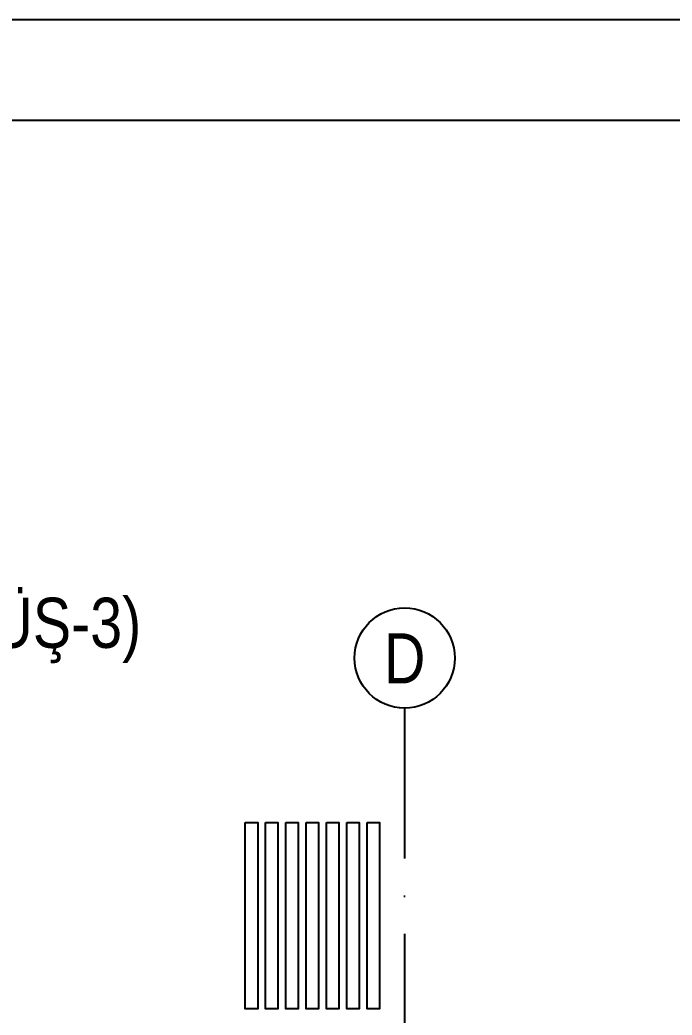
# Model space of a CAD drawing. Header units: millimetres. Extents: x 82776 to 137242, y 11666 to 27998.
# Drawn here: x 104416.7 to 104677, y 27600.4 to 27997.6 of the extents above; entities that cross this region are included whole.
import ezdxf
from ezdxf.enums import TextEntityAlignment as Align

# ---------------------------------------------------------------- set-up
doc = ezdxf.new("R2010")
doc.units = ezdxf.units.MM
doc.linetypes.add('ACAD_ISO10W100', pattern=[18, 12, -3, 0, -3])
for name, color, linetype in [('0_IFC_Grid', 14, 'ACAD_ISO10W100'), ('0_IFC_Grid_Text_100', 14, 'Continuous'), ('0_IFC_Legend_Viewport', 7, 'Continuous'), ('0_IFC_Notation_Section_50', 10, 'Continuous'), ('6_IFC_Furniture', 35, 'Continuous')]:
    doc.layers.add(name, color=color, linetype=linetype)
doc.styles.add('IFC_TEXT', font='ARIALN.TTF')

# ---------------------------------------------------------------- blocks, each defined once
blk = doc.blocks.new('*U101')
at = {"layer": '0_IFC_Legend_Viewport', "transparency": 33554687}
blk.add_lwpolyline([(-2913.29, 2920), (0, 2920), (0, 0), (-2913.29, 0)], close=True, dxfattribs=at)
at = {"style": 'IFC_TEXT'}
for tag, p in [('PAFTA', (-2283.68, 17.92)), ('KOT', (-1159.06, 17.96)), ('OLCEK', (-110.45, 17.91))]:
    blk.add_attdef(tag, p, '', height=35, dxfattribs=at)
blk = doc.blocks.new('*U1133')
blk.add_wipeout([(0, 0), (74.29, 0), (74.29, -5), (0, -5)]).dxf.layer = '6_IFC_Furniture'
at = {"layer": '6_IFC_Furniture', "transparency": 33554687}
blk.add_lwpolyline([(0, -5), (0, 0), (74.29, 0), (74.29, -5)], close=True, dxfattribs=at)
blk = doc.blocks.new('A K1 PLAN')
at = {"rotation": 270}
for p in [(1491.33, 779.29), (1499.44, 779.29), (1507.55, 779.29), (1515.66, 779.29), (1523.78, 779.29), (1531.89, 779.29), (1540, 779.29)]:
    blk.add_blockref('*U1133', p, dxfattribs=at)
blk = doc.blocks.new('A_KESIT YERLERI')
at = {"layer": '0_IFC_Notation_Section_50', "transparency": 33554687, "insert": (375, 1139.06), "char_height": 20, "attachment_point": 1, "style": 'IFC_TEXT'}
blk.add_mtext_dynamic_manual_height_columns('\\pxql;ARKA GÖRÜNÜŞ (GÖRÜNÜŞ-3)', width=515.9971, gutter_width=12.5, heights=[0], dxfattribs=at)
blk = doc.blocks.new('0_IFC_AXIS_TEXT_100')
at = {"layer": '0_IFC_Grid_Text_100'}
blk.add_circle((0, 1000), 1000, dxfattribs=at)
at = {"layer": '0_IFC_Grid_Text_100', "style": 'IFC_TEXT'}
blk.add_attdef('AXIS_NO', text='', height=1000, dxfattribs=at).set_placement((0, 993), align=Align.MIDDLE_CENTER)
blk = doc.blocks.new('A_AKS')
at = {"layer": '0_IFC_Grid', "ltscale": 5}
blk.add_lwpolyline([(1550, 1355), (1549.99809, 255)], dxfattribs=at)
at = {"xscale": 0.02, "yscale": 0.02, "zscale": 0.02, "rotation": 359.9935031037731}
blk.add_blockref('0_IFC_AXIS_TEXT_100', (1550, 1355), dxfattribs=at).add_auto_attribs({'AXIS_NO': 'D'})

msp = doc.modelspace()

# ---------------------------------------------------------------- linework, layer by layer
msp.add_lwpolyline([(82776.39, 27997.56), (82776.39, 24997.56), (137241.54, 24997.56), (137241.54, 27997.56)], close=True)

# ---------------------------------------------------------------- block references
msp.add_blockref('*U101', (105497.54, 25037.56))

# ---------------------------------------------------------------- next in the draw order: block references
msp.add_blockref('A K1 PLAN', (103020.29, 26897.91))

# ---------------------------------------------------------------- next in the draw order: block references
for name, p in [('A_KESIT YERLERI', (103745.29, 26627.91)), ('A_AKS', (103020.29, 26367.91))]:
    msp.add_blockref(name, p)

doc.saveas('drawing.dxf')
